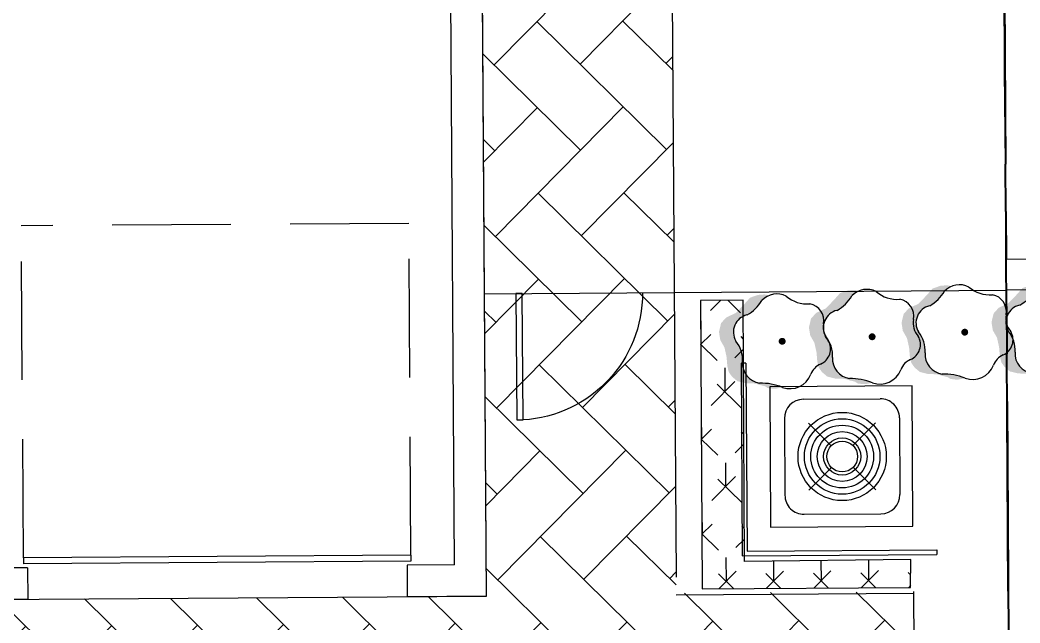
# Model space of a CAD drawing. Header units: feet. Extents: x 919634 to 928945, y 707022 to 708026.
# Drawn here: x 920451.3 to 920472.37, y 707523.07 to 707535.79 of the extents above; entities that cross this region are included whole.
import ezdxf

# ---------------------------------------------------------------- set-up
doc = ezdxf.new("R2010")
doc.units = ezdxf.units.FT
doc.header["$LTSCALE"] = 20
doc.header["$MEASUREMENT"] = 0
doc.linetypes.add('Site Plan$0$HIDDEN2', pattern=[0.1875, 0.125, -0.0625])
doc.linetypes.add('Site Plan$0$PHANTOM2', pattern=[1.25, 0.625, -0.125, 0.125, -0.125, 0.125, -0.125])
for name, color, linetype in [('-u-site-xref', 7, 'Continuous'), ('Site Plan$0$-u-site-bldg_interior', 252, 'Continuous'), ('Site Plan$0$-u-site-fence', 4, 'Site Plan$0$FENCELINE1'), ('Site Plan$0$A-DOOR-EXT_WINDOWS', 253, 'Continuous'), ('Site Plan$0$A-HVAC-EXT', 253, 'Continuous'), ('Site Plan$0$SP-BLDG-ROOF ABOVE', 4, 'Site Plan$0$HIDDEN2'), ('Site Plan$0$SP-LOT PAVERS', 254, 'Continuous'), ('x-RL TH6-LP Block$0$L-002', 253, 'Continuous'), ('x-RL TH6-LP Block$0$LK-SHRB-035M', 253, 'Continuous'), ('x-RL TH6-LP Block$0$LK-SHRB-TRNK', 253, 'Continuous'), ('x-RL TH6-LP Block$0$LP-PATT-SHAR', 253, 'Continuous'), ('x-RL TH6-LP Block$0$LP-SHAR-BRDR-CONT', 253, 'Continuous'), ('x-RL TH6-LP Block$0$LP-SHRB', 253, 'Continuous')]:
    doc.layers.add(name, color=color, linetype=linetype)
for name, color, linetype, lineweight in [('Site Plan$0$SP-LOT LINES', 252, 'Site Plan$0$PHANTOM2', 40), ('Site Plan$0$SP-SIDEWALK', 2, 'Continuous', 25), ('SP-BUILDING-FOOTPRINT', 1, 'Continuous', 25)]:
    doc.layers.add(name, color=color, linetype=linetype, lineweight=lineweight)
doc.layers.add('x-RL TH6-LP Block$0$LK-SHRB-SHAD', color=253, linetype='Continuous', plot=False)
doc.layers.get('-u-site-xref').off()
doc.linetypes.add('Site Plan$0$FENCELINE1', pattern='A,0.25,-0.1,[133,ltypeshp.shx,S=0.1,R=0,X=-0.1,Y=0],-0.1,1', length=1.45)

# ---------------------------------------------------------------- blocks, each defined once
blk = doc.blocks.new('Site Plan$0$A$C11AE1C12')
at = {"layer": 'Site Plan$0$A-HVAC-EXT'}
for p, q in [((44.00000011394877, 44.54105635897122), (1.139487721957266e-07, 44.54105635897122)), ((1.139487721957266e-07, 44.54105635897122), (1.139487721957266e-07, 2.501133167243097e-06)), ((44.00000011394877, 2.501133167243097e-06), (44.00000011394877, 44.54105635897122)), ((34.00000011394877, 40.00000250113317), (10.00000011394877, 40.00000250113317)), ((4.000000113948772, 34.00000250113317), (4.000000113948772, 10.00000250113317)), ((18.5977306969362, 25.40227191814392), (11.52666288505861, 32.47333973002787)), ((25.40226953096135, 25.40227191814392), (32.47333734284621, 32.47333973002787)), ((40.00000011394877, 34.00000250113317), (40.00000011394877, 10.00000250113317)), ((11.52666288505861, 11.52666527223846), (18.5977306969362, 18.59773308412241)), ((32.47333734284621, 11.52666527223846), (25.40226953096135, 18.59773308412241)), ((34.00000011394877, 4.000002501133167), (10.00000011394877, 4.000002501133167)), ((1.139487721957266e-07, 2.501133167243097e-06), (44.00000011394877, 2.501133167243097e-06))]:
    blk.add_line(p, q, dxfattribs=at)
for radius in [13.81153555240985, 11.81153555240985, 9.81153555240985, 7.81153555240985, 5.81153555240985, 4.81153555240985]:
    blk.add_circle((22.00000011394877, 22.00000250113317), radius, dxfattribs=at)
for centre, start, end in [((10.00000011394877, 34.00000250113317), 90, 180), ((34.00000011394877, 34.00000250113317), 0, 90), ((10.00000011394877, 10.00000250113317), 180, 270), ((34.00000011394877, 10.00000250113317), 270, 0)]:
    blk.add_arc(centre, 6, start, end, dxfattribs=at)
blk = doc.blocks.new('Site Plan$0$A$C05C92244')
at = {"layer": 'Site Plan$0$A-DOOR-EXT_WINDOWS'}
blk.add_lwpolyline([(32.00389335552609, 32.04769828175449), (32.00389335552609, 0.04381521808500111), (30.40369920234298, 0.04381521808500111), (30.40369920234298, 32.04769828175449)], close=True, dxfattribs=at)
blk.add_arc((32.07979910527501, 32.07980389018303), 32.07980487913881, 180.0573418751565, 267.0050566959838, dxfattribs=at)
blk = doc.blocks.new('Site Plan')
at = {"layer": 'Site Plan$0$SP-LOT PAVERS'}
h = blk.add_hatch(dxfattribs=at)
h.set_pattern_fill('AR-HBONE', color=256, scale=0.32, angle=-89.58178215075662)
h.set_pattern_definition([(315.4182178492434, (4.999891299521551, 0.0329695928376168), (1.810145136983853, 0.01321298806884015), [3.84, -1.28]), (45.41821784924338, (5.911570362129707, -0.8654964817005141), (1.810145136983853, 0.01321298806884), [3.84, -1.28])])
h.paths.add_polyline_path([(920470.123947991, 707523.7336559321), (920470.2544560039, 707503.7340414271), (920451.2548605248, 707503.6100590647), (920451.1246747758, 707523.570314048), (920461.1245246998, 707523.635568333), (920460.9922571497, 707543.8851363609), (920471.6587608678, 707543.9547409129), (920471.6870372839, 707539.6215401548), (920465.0205611553, 707539.5780378886), (920465.1241669917, 707523.701029729)])
at = {"layer": 'Site Plan$0$-u-site-bldg_interior'}
for p, q in [((920460.4535219684, 707524.2978705476, 1.216385633745747e-07), (920460.3492043144, 707540.2741063369, 1.216385633745747e-07)), ((920461.1245246998, 707523.635568333, 1.216385633745747e-07), (920461.0158567874, 707540.2784565951, 1.216385633745747e-07)), ((920459.5355153624, 707524.5002178402, 1.216385633745747e-07), (920451.3690225687, 707524.4469271756, 1.216385633745747e-07)), ((920459.5355153624, 707524.5002178402, 1.216385633745747e-07), (920459.5363310358, 707524.3752205016, 1.216385633745747e-07)), ((920451.3690225687, 707524.4469271756, 1.216385633745747e-07), (920451.3698382422, 707524.321929837, 1.216385633745747e-07)), ((920459.5363310358, 707524.3752205016, 1.216385633745747e-07), (920451.3698382422, 707524.321929837, 1.216385633745747e-07)), ((920460.4535219684, 707524.2978705476, 1.216385633745747e-07), (920459.453543259, 707524.2913451601, 1.216385633745747e-07)), ((920459.453543259, 707524.2913451601, 1.216385633745747e-07), (920459.4578935173, 707523.6246926872, 1.216385633745747e-07)), ((920451.4537135835, 707524.23914206, 1.216385633745747e-07), (920450.453734874, 707524.2326166725, 1.216385633745747e-07)), ((920451.4537135835, 707524.23914206, 1.216385633745747e-07), (920451.4580638418, 707523.5724895871, 1.216385633745747e-07)), ((920451.4580638418, 707523.5724895871, 1.216385633745747e-07), (920450.124758896, 707523.5637890705, 1.216385633745747e-07)), ((920461.1245246998, 707523.635568333, 1.216385633745747e-07), (920459.4578935173, 707523.6246926872, 1.216385633745747e-07))]:
    blk.add_line(p, q, dxfattribs=at)
at = {"layer": 'Site Plan$0$-u-site-fence', "ltscale": 0.15}
for p, q in [((920472.082627881, 707530.087440037, 1.216385674786611e-07), (920472.0436875514, 707536.0724096332, 1.216385674786611e-07)), ((920461.0828418727, 707530.0156570025, 1.216385646680687e-07), (920472.0825288148, 707530.0874357504, 1.216385646680687e-07))]:
    blk.add_line(p, q, dxfattribs=at)
at = {"layer": 'Site Plan$0$-u-site-fence', "ltscale": 0.15, "elevation": 1.216385674786611e-07}
blk.add_lwpolyline([(920483.0823876063, 707530.1547651248), (920472.0825928837, 707530.087448748)], dxfattribs=at)
at = {"layer": 'Site Plan$0$SP-BLDG-ROOF ABOVE'}
for p, q in [((920459.4898376499, 707531.5000688062, 1.216385633745747e-07), (920451.3233448563, 707531.4467781417, 1.216385633745747e-07)), ((920459.5355153624, 707524.5002178402, 1.216385633745747e-07), (920459.4898376499, 707531.5000688062, 1.216385633745747e-07)), ((920459.5355817991, 707524.5002585917, 1.216385633745747e-07), (920459.4899040866, 707531.5001095578, 1.216385633745747e-07)), ((920451.3690225687, 707524.4469271756, 1.216385633745747e-07), (920451.3233448563, 707531.4467781417, 1.216385633745747e-07))]:
    blk.add_line(p, q, dxfattribs=at)
at = {"layer": 'Site Plan$0$SP-BLDG-ROOF ABOVE', "elevation": 1.216385674786611e-07}
blk.add_lwpolyline([(920472.078339383, 707530.7465646475), (920483.0779926974, 707530.8183431759)], dxfattribs=at)
at = {"layer": 'Site Plan$0$SP-LOT LINES', "ltscale": 0.4, "elevation": 1.216385674786611e-07}
for points in [[(920471.6410269977, 707597.7450908888), (920493.6405586052, 707597.8886494138), (920494.2539450304, 707503.8906507272), (920472.2544134229, 707503.7470922022)], [(920449.6414953902, 707597.6015323638), (920471.6410269977, 707597.7450908888), (920472.2544134229, 707503.7470922022), (920450.2548818154, 707503.6035336772)]]:
    blk.add_lwpolyline(points, close=True, dxfattribs=at)
at = {"layer": 'Site Plan$0$SP-LOT LINES', "ltscale": 0.4, "elevation": -0.0002835567941336491}
blk.add_lwpolyline([(920471.6364631478, 707597.7441779556), (920472.2562885035, 707503.7466747839)], dxfattribs=at)
at = {"layer": 'Site Plan$0$SP-SIDEWALK'}
for p, q in [((920465.0205611553, 707539.5780378886, 1.216385633745747e-07), (920465.1219427006, 707524.0418897589, 1.216385674786611e-07)), ((920466.59243498, 707528.5513725725, 1.216385676412733e-07), (920466.4924371091, 707528.5507200338, 1.216385676412733e-07)), ((920466.4924371091, 707528.5507200338, 1.216385676412733e-07), (920466.5189520593, 707524.4874539505, 1.216385676412733e-07)), ((920466.59243498, 707528.5513725725, 1.216385676412733e-07), (920466.6182973915, 707524.58810436, 1.216385676412733e-07)), ((920466.5189520593, 707524.4874539505, 1.216385676412733e-07), (920470.6189217594, 707524.5142084111, 1.216385676412733e-07)), ((920466.6182973915, 707524.58810436, 1.216385676412733e-07), (920470.6182692206, 707524.614206282, 1.216385676412733e-07)), ((920470.6182692206, 707524.614206282, 1.216385676412733e-07), (920470.6189217594, 707524.5142084111, 1.216385676412733e-07)), ((920470.1242048349, 707523.6942960607, 1.216385667222318e-07), (920465.1244238357, 707523.6616698577, 1.216385667222318e-07)), ((920470.123948254, 707523.7336156159, 1.216385674786611e-07), (920470.254456004, 707503.7340414271, 1.216385674786611e-07))]:
    blk.add_line(p, q, dxfattribs=at)
at = {"layer": 'Site Plan$0$-u-site-fence', "xscale": -0.08333333333333331, "yscale": 0.08333333333333331, "zscale": 0.08333333333333333, "rotation": 0.3738798169185653}
blk.add_blockref('Site Plan$0$A$C05C92244', (920464.43361464, 707527.3668241746, 1.216385633745747e-07), dxfattribs=at)
at = {"layer": 'Site Plan$0$A-HVAC-EXT', "extrusion": (0, 0, -1), "xscale": -0.06735359270068556, "yscale": 0.06735359270068556, "zscale": -0.06735359270068556, "rotation": 269.6261201830814}
blk.add_blockref('Site Plan$0$A$C11AE1C12', (-920470.1149603493, 707525.1109325645, -1.216385676412733e-07), dxfattribs=at)
blk = doc.blocks.new('x-RL TH6-LP Block$0$SHRUB-LRG-003')
at = {"layer": 'x-RL TH6-LP Block$0$LK-SHRB-SHAD'}
blk.add_hatch(color=256, dxfattribs=at).paths.add_polyline_path([(0.5823448908860502, 0.3294315330898989), (0.5474295743357604, 0.3798421583341067), (0.4893238386986631, 0.4296183674934504), (0.400550371658305, 0.4519936910694149), (0.3208870769566605, 0.4544816724315837), (0.2860343821121365, 0.4594576421304382), (0.2561606452339937, 0.4694095780408851), (0.2486922110144558, 0.4718975594030503), (0.1889447372581845, 0.4868254650123554), (0.1590710003800417, 0.5067293333459943), (0.11923935302916, 0.511705303044856), (0.1018130083369986, 0.5141932878942725), (0.07193927145885759, 0.5141932878942725), (0.007212845196280071, 0.5017533671343983), (0.08312134347994338, 0.472746950344888, 0.0648646510172338), (0.2481422112722598, 0.4529773142842117, -0.006063235190741959), (0.2533806476452352, 0.4520754065480297), (0.2561606452339902, 0.4519936910694149), (0.2585664089195543, 0.4510528702587173, -0.1298769770943451), (0.3586502616521212, 0.400835352371999), (0.368187158527018, 0.3947700604561533), (0.4129977638442224, 0.342522399541739), (0.4175474829881125, 0.3167561325976109, -0.1111018158062776), (0.4322477985017148, 0.2216692041627049, 0.003608637105293954), (0.431885593835192, 0.2171288508789928), (0.4421116295042538, 0.1115232379830715, 0.01201918114312195), (0.4464416540740839, 0.0969859283029848), (0.4827031480732327, 0.02903643405529621), (0.4970634082651255, 0.001177367000945395, 0.007063647914282343), (0.5026189744786382, -0.00579533988766201, -0.04880061465009704), (0.518194794484776, -0.03981776106626), (0.5250242771372431, -0.05306703459047668), (0.5250242771372431, -0.06513047457167076, -0.09793779078480093), (0.5250242771372431, -0.1396888812866095), (0.5250242771372431, -0.1575623564192981), (0.5158012560104854, -0.1715592789416718, -0.1076578746823846), (0.4707952584374393, -0.2398607012645968), (0.4578083691614321, -0.2595696968859471), (0.370676634780164, -0.2919134859794639), (0.2686080374199129, -0.3665530000769373), (0.2138395216300193, -0.4511444535721196), (0.1441341374010587, -0.5009041296371031), (0.1864552610050332, -0.51085606554755), (0.258650126947229, -0.5058800993359576), (0.344995822146057, -0.4763531505789693), (0.4105082821309782, -0.4038727588693121), (0.5001294927654047, -0.3118173578003578), (0.6071770480920389, -0.2620576782481194), (0.6619994876735564, -0.2016774924870717), (0.6854234018013692, -0.1064774068995753), (0.6719034798147039, -0.01823526064753622), (0.6270928744974942, 0.06138022314879166), (0.6046875718388893, 0.1658755449776095), (0.597219137619355, 0.2629069157454111)])
at = {"layer": 'x-RL TH6-LP Block$0$LK-SHRB-035M'}
for centre, radius, start, end in [((-0.08377323303944628, 0.2740128446012911), 0.2410148314504328, 69.66030257962692, 159.1136661743777), ((0.2415069132607339, 1.096206151856169), 0.643263060235758, 247.94846777484, 270.5910199691075), ((0.2135752346658641, 0.2365424991404126), 0.219177793304975, 356.1089469460938, 80.92588036899473), ((-0.4874905437243253, 0.4274506444509889), 0.1908777990837059, 291.9961274456699, 339.2865678889345), ((-0.344252865652015, 0.08553475810634126), 0.1798612492954901, 113.5090499786346, 209.6004086586038), ((0.7466102499786107, 0.1943064552262719), 0.315551059145618, 175.025396269356, 219.3558172424028), ((-0.6576237495174588, -0.1441039940954916), 0.2108728950657779, 348.5773534052316, 41.88863027199043), ((0.3365289680545622, -0.1024096779291419), 0.1921463519017287, 283.2700858267119, 30.18650749245084), ((-0.2650016799213013, -0.2198436052661243), 0.189005064244361, 169.6436695143775, 258.5100727003759), ((0.5861506970211963, -0.6644766057150449), 0.4288702278534303, 119.0130174089596, 149.3178692318652), ((-0.2765590912944358, -0.7487424786725079), 0.3446705058437789, 48.53128869969252, 94.3414469668017), ((0.05444515316131593, -0.2900011770142932), 0.2252759235935523, 242.8610345167374, 316.301893373953)]:
    blk.add_arc(centre, radius, start, end, dxfattribs=at)
at = {"layer": 'x-RL TH6-LP Block$0$LK-SHRB-TRNK', "const_width": 0.0375}
blk.add_lwpolyline([(-0.01875000000000071, 0, 1), (0.01875000000000071, 0, 1)], format="xyb", close=True, dxfattribs=at)
blk = doc.blocks.new('x-RL TH6-LP Block', base_point=(1241.69948305884, -21.8293156442694))
at = {"layer": 'x-RL TH6-LP Block$0$LP-PATT-SHAR'}
h = blk.add_hatch(dxfattribs=at)
h.set_pattern_fill('LAFX-A435-CHAINLINK', color=256, scale=10, pattern_type=2)
h.set_pattern_definition([(45, (1297.085487132592, 46.94415478660792), (0, 10.0000000000064), [0.7071099999999999, -13.4350288425]), (45, (1295.085487132592, 46.94415478660792), (0, 10.0000000000064), [0.7071099999999999, -13.4350288425]), (45, (1297.085487132592, 48.94415478660792), (0, 10.0000000000064), [0.7071099999999999, -13.4350288425]), (45, (1296.585487132592, 49.94415478660792), (0, 10.0000000000064), [0.7071099999999999, -13.4350288425]), (45, (1293.085487132592, 46.94415478660792), (0, 10.0000000000064), [0.7071099999999999, -13.4350288425]), (45, (1295.085487132592, 48.94415478660792), (0, 10.0000000000064), [0.7071099999999999, -13.4350288425]), (45, (1297.085487132592, 50.94415478660792), (0, 10.0000000000064), [0.7071099999999999, -13.4350288425]), (45, (1295.585487132592, 49.94415478660792), (0, 10.0000000000064), [0.7071099999999999, -13.4350288425]), (45, (1296.585487132592, 51.94415478660792), (0, 10.0000000000064), [0.7071099999999999, -13.4350288425]), (45, (1294.585487132592, 49.94415478660792), (0, 10.0000000000064), [0.7071099999999999, -13.4350288425]), (45, (1293.085487132592, 48.94415478660792), (0, 10.0000000000064), [0.7071099999999999, -13.4350288425]), (45, (1295.085487132592, 50.94415478660792), (0, 10.0000000000064), [0.7071099999999999, -13.4350288425]), (45, (1297.085487132592, 52.94415478660792), (0, 10.0000000000064), [0.7071099999999999, -13.4350288425]), (45, (1293.585487132592, 49.94415478660792), (0, 10.0000000000064), [0.7071099999999999, -13.4350288425]), (45, (1295.585487132592, 51.94415478660792), (0, 10.0000000000064), [0.7071099999999999, -13.4350288425]), (45, (1294.585487132592, 51.94415478660792), (0, 10.0000000000064), [0.7071099999999999, -13.4350288425]), (45, (1296.585487132592, 53.94415478660792), (0, 10.0000000000064), [0.7071099999999999, -13.4350288425]), (45, (1293.085487132592, 50.94415478660792), (0, 10.0000000000064), [0.7071099999999999, -13.4350288425]), (45, (1295.085487132592, 52.94415478660792), (0, 10.0000000000064), [0.7071099999999999, -13.4350288425]), (45, (1293.585487132592, 51.94415478660792), (0, 10.0000000000064), [0.7071099999999999, -13.4350288425]), (45, (1295.585487132592, 53.94415478660792), (0, 10.0000000000064), [0.7071099999999999, -13.4350288425]), (45, (1296.585487132592, 55.94415478660792), (0, 10.0000000000064), [0.7071099999999999, -13.4350288425]), (45, (1294.585487132592, 53.94415478660792), (0, 10.0000000000064), [0.7071099999999999, -13.4350288425]), (45, (1293.085487132592, 52.94415478660792), (0, 10.0000000000064), [0.7071099999999999, -13.4350288425]), (45, (1293.585487132592, 53.94415478660792), (0, 10.0000000000064), [0.7071099999999999, -13.4350288425]), (45, (1295.585487132592, 55.94415478660792), (0, 10.0000000000064), [0.7071099999999999, -13.4350288425]), (45, (1294.585487132592, 55.94415478660792), (0, 10.0000000000064), [0.7071099999999999, -13.4350288425]), (45, (1293.085487132592, 54.94415478660792), (0, 10.0000000000064), [0.7071099999999999, -13.4350288425]), (45, (1293.585487132592, 55.94415478660792), (0, 10.0000000000064), [0.7071099999999999, -13.4350288425]), (45, (1292.085487132592, 54.94415478660792), (0, 10.0000000000064), [0.7071099999999999, -13.4350288425]), (45, (1296.585487132592, 47.94415478660792), (0, 10.0000000000064), [0.7071099999999999, -13.4350288425]), (45, (1295.585487132592, 47.94415478660792), (0, 10.0000000000064), [0.7071099999999999, -13.4350288425]), (45, (1294.585487132592, 47.94415478660792), (0, 10.0000000000064), [0.7071099999999999, -13.4350288425]), (45, (1293.585487132592, 47.94415478660792), (0, 10.0000000000064), [0.7071099999999999, -13.4350288425]), (45, (1292.085487132592, 46.94415478660792), (0, 10.0000000000064), [0.7071099999999999, -13.4350288425]), (45, (1291.085487132592, 46.94415478660792), (0, 10.0000000000064), [0.7071099999999999, -13.4350288425]), (45, (1292.085487132592, 48.94415478660792), (0, 10.0000000000064), [0.7071099999999999, -13.4350288425]), (45, (1290.085487132592, 46.94415478660792), (0, 10.0000000000064), [0.7071099999999999, -13.4350288425]), (45, (1292.585487132592, 49.94415478660792), (0, 10.0000000000064), [0.7071099999999999, -13.4350288425]), (45, (1291.085487132592, 48.94415478660792), (0, 10.0000000000064), [0.7071099999999999, -13.4350288425]), (45, (1289.085487132592, 46.94415478660792), (0, 10.0000000000064), [0.7071099999999999, -13.4350288425]), (45, (1291.585487132592, 49.94415478660792), (0, 10.0000000000064), [0.7071099999999999, -13.4350288425]), (45, (1292.085487132592, 50.94415478660792), (0, 10.0000000000064), [0.7071099999999999, -13.4350288425]), (45, (1290.085487132592, 48.94415478660792), (0, 10.0000000000064), [0.7071099999999999, -13.4350288425]), (45, (1288.085487132592, 46.94415478660792), (0, 10.0000000000064), [0.7071099999999999, -13.4350288425]), (45, (1292.585487132592, 51.94415478660792), (0, 10.0000000000064), [0.7071099999999999, -13.4350288425]), (45, (1290.585487132592, 49.94415478660792), (0, 10.0000000000064), [0.7071099999999999, -13.4350288425]), (45, (1291.085487132592, 50.94415478660792), (0, 10.0000000000064), [0.7071099999999999, -13.4350288425]), (45, (1289.085487132592, 48.94415478660792), (0, 10.0000000000064), [0.7071099999999999, -13.4350288425]), (45, (1291.585487132592, 51.94415478660792), (0, 10.0000000000064), [0.7071099999999999, -13.4350288425]), (45, (1289.585487132592, 49.94415478660792), (0, 10.0000000000064), [0.7071099999999999, -13.4350288425]), (45, (1292.085487132592, 52.94415478660792), (0, 10.0000000000064), [0.7071099999999999, -13.4350288425]), (45, (1290.085487132592, 50.94415478660792), (0, 10.0000000000064), [0.7071099999999999, -13.4350288425]), (45, (1288.085487132592, 48.94415478660792), (0, 10.0000000000064), [0.7071099999999999, -13.4350288425]), (45, (1292.585487132592, 53.94415478660792), (0, 10.0000000000064), [0.7071099999999999, -13.4350288425]), (45, (1290.585487132592, 51.94415478660792), (0, 10.0000000000064), [0.7071099999999999, -13.4350288425]), (45, (1288.585487132592, 49.94415478660792), (0, 10.0000000000064), [0.7071099999999999, -13.4350288425]), (45, (1291.085487132592, 52.94415478660792), (0, 10.0000000000064), [0.7071099999999999, -13.4350288425]), (45, (1289.085487132592, 50.94415478660792), (0, 10.0000000000064), [0.7071099999999999, -13.4350288425]), (45, (1291.585487132592, 53.94415478660792), (0, 10.0000000000064), [0.7071099999999999, -13.4350288425]), (45, (1289.585487132592, 51.94415478660792), (0, 10.0000000000064), [0.7071099999999999, -13.4350288425]), (45, (1287.585487132592, 49.94415478660792), (0, 10.0000000000064), [0.7071099999999999, -13.4350288425]), (45, (1290.085487132592, 52.94415478660792), (0, 10.0000000000064), [0.7071099999999999, -13.4350288425]), (45, (1288.085487132592, 50.94415478660792), (0, 10.0000000000064), [0.7071099999999999, -13.4350288425]), (45, (1292.585487132592, 55.94415478660792), (0, 10.0000000000064), [0.7071099999999999, -13.4350288425]), (45, (1290.585487132592, 53.94415478660792), (0, 10.0000000000064), [0.7071099999999999, -13.4350288425]), (45, (1288.585487132592, 51.94415478660792), (0, 10.0000000000064), [0.7071099999999999, -13.4350288425]), (45, (1289.085487132592, 52.94415478660792), (0, 10.0000000000064), [0.7071099999999999, -13.4350288425]), (45, (1291.585487132592, 55.94415478660792), (0, 10.0000000000064), [0.7071099999999999, -13.4350288425]), (45, (1289.585487132592, 53.94415478660792), (0, 10.0000000000064), [0.7071099999999999, -13.4350288425]), (45, (1287.585487132592, 51.94415478660792), (0, 10.0000000000064), [0.7071099999999999, -13.4350288425]), (45, (1288.085487132592, 52.94415478660792), (0, 10.0000000000064), [0.7071099999999999, -13.4350288425]), (45, (1290.585487132592, 55.94415478660792), (0, 10.0000000000064), [0.7071099999999999, -13.4350288425]), (45, (1288.585487132592, 53.94415478660792), (0, 10.0000000000064), [0.7071099999999999, -13.4350288425]), (45, (1289.085487132592, 54.94415478660792), (0, 10.0000000000064), [0.7071099999999999, -13.4350288425]), (45, (1289.585487132592, 55.94415478660792), (0, 10.0000000000064), [0.7071099999999999, -13.4350288425]), (45, (1287.585487132592, 53.94415478660792), (0, 10.0000000000064), [0.7071099999999999, -13.4350288425]), (45, (1288.085487132592, 54.94415478660792), (0, 10.0000000000064), [0.7071099999999999, -13.4350288425]), (45, (1288.585487132592, 55.94415478660792), (0, 10.0000000000064), [0.7071099999999999, -13.4350288425]), (45, (1287.585487132592, 55.94415478660792), (0, 10.0000000000064), [0.7071099999999999, -13.4350288425]), (45, (1292.585487132592, 47.94415478660792), (0, 10.0000000000064), [0.7071099999999999, -13.4350288425]), (45, (1291.585487132592, 47.94415478660792), (0, 10.0000000000064), [0.7071099999999999, -13.4350288425]), (45, (1290.585487132592, 47.94415478660792), (0, 10.0000000000064), [0.7071099999999999, -13.4350288425]), (45, (1289.585487132592, 47.94415478660792), (0, 10.0000000000064), [0.7071099999999999, -13.4350288425]), (45, (1288.585487132592, 47.94415478660792), (0, 10.0000000000064), [0.7071099999999999, -13.4350288425]), (45, (1287.585487132592, 47.94415478660792), (0, 10.0000000000064), [0.7071099999999999, -13.4350288425]), (45, (1296.085487132592, 46.94415478660792), (0, 10.0000000000064), [0.7071099999999999, -13.4350288425]), (45, (1296.085487132592, 48.94415478660792), (0, 10.0000000000064), [0.7071099999999999, -13.4350288425]), (45, (1294.085487132592, 46.94415478660792), (0, 10.0000000000064), [0.7071099999999999, -13.4350288425]), (45, (1296.085487132592, 50.94415478660792), (0, 10.0000000000064), [0.7071099999999999, -13.4350288425]), (45, (1294.085487132592, 48.94415478660792), (0, 10.0000000000064), [0.7071099999999999, -13.4350288425]), (45, (1296.085487132592, 52.94415478660792), (0, 10.0000000000064), [0.7071099999999999, -13.4350288425]), (45, (1294.085487132592, 50.94415478660792), (0, 10.0000000000064), [0.7071099999999999, -13.4350288425]), (45, (1297.085487132592, 54.94415478660792), (0, 10.0000000000064), [0.7071099999999999, -13.4350288425]), (45, (1296.085487132592, 54.94415478660792), (0, 10.0000000000064), [0.7071099999999999, -13.4350288425]), (45, (1294.085487132592, 52.94415478660792), (0, 10.0000000000064), [0.7071099999999999, -13.4350288425]), (45, (1295.085487132592, 54.94415478660792), (0, 10.0000000000064), [0.7071099999999999, -13.4350288425]), (45, (1294.085487132592, 54.94415478660792), (0, 10.0000000000064), [0.7071099999999999, -13.4350288425]), (45, (1291.085487132592, 54.94415478660792), (0, 10.0000000000064), [0.7071099999999999, -13.4350288425]), (45, (1290.085487132592, 54.94415478660792), (0, 10.0000000000064), [0.7071099999999999, -13.4350288425]), (90, (1297.585487132592, 55.44415478660792), (-10, 6.123233995736766e-16), [0.5, -9.5]), (90, (1297.585487132592, 47.44415478660792), (-10, 6.123233995736766e-16), [0.5, -9.5]), (90, (1297.585487132592, 49.44415478660792), (-10, 6.123233995736766e-16), [0.5, -9.5]), (90, (1297.585487132592, 51.44415478660792), (-10, 6.123233995736766e-16), [0.5, -9.5]), (90, (1297.585487132592, 53.44415478660792), (-10, 6.123233995736766e-16), [0.5, -9.5]), (90, (1297.085487132592, 48.44415478660792), (-10, 6.123233995736766e-16), [0.5, -9.5]), (90, (1297.085487132592, 50.44415478660792), (-10, 6.123233995736766e-16), [0.5, -9.5]), (90, (1297.085487132592, 52.44415478660792), (-10, 6.123233995736766e-16), [0.5, -9.5]), (90, (1297.085487132592, 54.44415478660792), (-10, 6.123233995736766e-16), [0.5, -9.5]), (90, (1297.085487132592, 56.44415478660792), (-10, 6.123233995736766e-16), [0.5, -9.5]), (90, (1296.585487132592, 47.44415478660792), (-10, 6.123233995736766e-16), [0.5, -9.5]), (90, (1296.585487132592, 49.44415478660792), (-10, 6.123233995736766e-16), [0.5, -9.5]), (90, (1296.585487132592, 51.44415478660792), (-10, 6.123233995736766e-16), [0.5, -9.5]), (90, (1296.585487132592, 53.44415478660792), (-10, 6.123233995736766e-16), [0.5, -9.5]), (90, (1296.585487132592, 55.44415478660792), (-10, 6.123233995736766e-16), [0.5, -9.5]), (90, (1296.585487132592, 47.44415478660792), (-10, 6.123233995736766e-16), [0.5, -9.5]), (90, (1296.585487132592, 49.44415478660792), (-10, 6.123233995736766e-16), [0.5, -9.5]), (90, (1296.585487132592, 51.44415478660792), (-10, 6.123233995736766e-16), [0.5, -9.5]), (90, (1296.585487132592, 53.44415478660792), (-10, 6.123233995736766e-16), [0.5, -9.5]), (90, (1296.585487132592, 55.44415478660792), (-10, 6.123233995736766e-16), [0.5, -9.5]), (90, (1296.085487132592, 48.44415478660792), (-10, 6.123233995736766e-16), [0.5, -9.5]), (90, (1296.085487132592, 50.44415478660792), (-10, 6.123233995736766e-16), [0.5, -9.5]), (90, (1296.085487132592, 52.44415478660792), (-10, 6.123233995736766e-16), [0.5, -9.5]), (90, (1296.085487132592, 54.44415478660792), (-10, 6.123233995736766e-16), [0.5, -9.5]), (90, (1296.085487132592, 56.44415478660792), (-10, 6.123233995736766e-16), [0.5, -9.5]), (90, (1295.585487132592, 47.44415478660792), (-10, 6.123233995736766e-16), [0.5, -9.5]), (90, (1295.585487132592, 47.44415478660792), (-10, 6.123233995736766e-16), [0.5, -9.5]), (90, (1295.585487132592, 49.44415478660792), (-10, 6.123233995736766e-16), [0.5, -9.5]), (90, (1295.585487132592, 49.44415478660792), (-10, 6.123233995736766e-16), [0.5, -9.5]), (90, (1295.585487132592, 51.44415478660792), (-10, 6.123233995736766e-16), [0.5, -9.5]), (90, (1295.585487132592, 51.44415478660792), (-10, 6.123233995736766e-16), [0.5, -9.5]), (90, (1295.585487132592, 53.44415478660792), (-10, 6.123233995736766e-16), [0.5, -9.5]), (90, (1295.585487132592, 53.44415478660792), (-10, 6.123233995736766e-16), [0.5, -9.5]), (90, (1295.585487132592, 55.44415478660792), (-10, 6.123233995736766e-16), [0.5, -9.5]), (90, (1295.585487132592, 55.44415478660792), (-10, 6.123233995736766e-16), [0.5, -9.5]), (90, (1295.085487132592, 48.44415478660792), (-10, 6.123233995736766e-16), [0.5, -9.5]), (90, (1295.085487132592, 50.44415478660792), (-10, 6.123233995736766e-16), [0.5, -9.5]), (90, (1295.085487132592, 52.44415478660792), (-10, 6.123233995736766e-16), [0.5, -9.5]), (90, (1295.085487132592, 54.44415478660792), (-10, 6.123233995736766e-16), [0.5, -9.5]), (90, (1295.085487132592, 56.44415478660792), (-10, 6.123233995736766e-16), [0.5, -9.5]), (90, (1294.585487132592, 47.44415478660792), (-10, 6.123233995736766e-16), [0.5, -9.5]), (90, (1294.585487132592, 47.44415478660792), (-10, 6.123233995736766e-16), [0.5, -9.5]), (90, (1294.585487132592, 49.44415478660792), (-10, 6.123233995736766e-16), [0.5, -9.5]), (90, (1294.585487132592, 49.44415478660792), (-10, 6.123233995736766e-16), [0.5, -9.5]), (90, (1294.585487132592, 51.44415478660792), (-10, 6.123233995736766e-16), [0.5, -9.5]), (90, (1294.585487132592, 51.44415478660792), (-10, 6.123233995736766e-16), [0.5, -9.5]), (90, (1294.585487132592, 53.44415478660792), (-10, 6.123233995736766e-16), [0.5, -9.5]), (90, (1294.585487132592, 53.44415478660792), (-10, 6.123233995736766e-16), [0.5, -9.5]), (90, (1294.585487132592, 55.44415478660792), (-10, 6.123233995736766e-16), [0.5, -9.5]), (90, (1294.585487132592, 55.44415478660792), (-10, 6.123233995736766e-16), [0.5, -9.5]), (90, (1294.085487132592, 48.44415478660792), (-10, 6.123233995736766e-16), [0.5, -9.5]), (90, (1294.085487132592, 50.44415478660792), (-10, 6.123233995736766e-16), [0.5, -9.5]), (90, (1294.085487132592, 52.44415478660792), (-10, 6.123233995736766e-16), [0.5, -9.5]), (90, (1294.085487132592, 54.44415478660792), (-10, 6.123233995736766e-16), [0.5, -9.5]), (90, (1294.085487132592, 56.44415478660792), (-10, 6.123233995736766e-16), [0.5, -9.5]), (90, (1293.585487132592, 47.44415478660792), (-10, 6.123233995736766e-16), [0.5, -9.5]), (90, (1293.585487132592, 47.44415478660792), (-10, 6.123233995736766e-16), [0.5, -9.5]), (90, (1293.585487132592, 49.44415478660792), (-10, 6.123233995736766e-16), [0.5, -9.5]), (90, (1293.585487132592, 49.44415478660792), (-10, 6.123233995736766e-16), [0.5, -9.5]), (90, (1293.585487132592, 51.44415478660792), (-10, 6.123233995736766e-16), [0.5, -9.5]), (90, (1293.585487132592, 51.44415478660792), (-10, 6.123233995736766e-16), [0.5, -9.5]), (90, (1293.585487132592, 53.44415478660792), (-10, 6.123233995736766e-16), [0.5, -9.5]), (90, (1293.585487132592, 53.44415478660792), (-10, 6.123233995736766e-16), [0.5, -9.5]), (90, (1293.585487132592, 55.44415478660792), (-10, 6.123233995736766e-16), [0.5, -9.5]), (90, (1293.585487132592, 55.44415478660792), (-10, 6.123233995736766e-16), [0.5, -9.5]), (90, (1293.085487132592, 48.44415478660792), (-10, 6.123233995736766e-16), [0.5, -9.5]), (90, (1293.085487132592, 50.44415478660792), (-10, 6.123233995736766e-16), [0.5, -9.5]), (90, (1293.085487132592, 52.44415478660792), (-10, 6.123233995736766e-16), [0.5, -9.5]), (90, (1293.085487132592, 54.44415478660792), (-10, 6.123233995736766e-16), [0.5, -9.5]), (90, (1293.085487132592, 56.44415478660792), (-10, 6.123233995736766e-16), [0.5, -9.5]), (90, (1292.585487132592, 47.44415478660792), (-10, 6.123233995736766e-16), [0.5, -9.5]), (90, (1292.585487132592, 49.44415478660792), (-10, 6.123233995736766e-16), [0.5, -9.5]), (90, (1292.585487132592, 51.44415478660792), (-10, 6.123233995736766e-16), [0.5, -9.5]), (90, (1292.585487132592, 53.44415478660792), (-10, 6.123233995736766e-16), [0.5, -9.5]), (90, (1292.585487132592, 55.44415478660792), (-10, 6.123233995736766e-16), [0.5, -9.5]), (90, (1292.585487132592, 47.44415478660792), (-10, 6.123233995736766e-16), [0.5, -9.5]), (90, (1292.585487132592, 49.44415478660792), (-10, 6.123233995736766e-16), [0.5, -9.5]), (90, (1292.585487132592, 51.44415478660792), (-10, 6.123233995736766e-16), [0.5, -9.5]), (90, (1292.585487132592, 53.44415478660792), (-10, 6.123233995736766e-16), [0.5, -9.5]), (90, (1292.585487132592, 55.44415478660792), (-10, 6.123233995736766e-16), [0.5, -9.5]), (90, (1292.085487132592, 48.44415478660792), (-10, 6.123233995736766e-16), [0.5, -9.5]), (90, (1292.085487132592, 50.44415478660792), (-10, 6.123233995736766e-16), [0.5, -9.5]), (90, (1292.085487132592, 52.44415478660792), (-10, 6.123233995736766e-16), [0.5, -9.5]), (90, (1292.085487132592, 54.44415478660792), (-10, 6.123233995736766e-16), [0.5, -9.5]), (90, (1292.085487132592, 56.44415478660792), (-10, 6.123233995736766e-16), [0.5, -9.5]), (90, (1291.585487132592, 47.44415478660792), (-10, 6.123233995736766e-16), [0.5, -9.5]), (90, (1291.585487132592, 49.44415478660792), (-10, 6.123233995736766e-16), [0.5, -9.5]), (90, (1291.585487132592, 51.44415478660792), (-10, 6.123233995736766e-16), [0.5, -9.5]), (90, (1291.585487132592, 53.44415478660792), (-10, 6.123233995736766e-16), [0.5, -9.5]), (90, (1291.585487132592, 55.44415478660792), (-10, 6.123233995736766e-16), [0.5, -9.5]), (90, (1291.585487132592, 47.44415478660792), (-10, 6.123233995736766e-16), [0.5, -9.5]), (90, (1291.585487132592, 49.44415478660792), (-10, 6.123233995736766e-16), [0.5, -9.5]), (90, (1291.585487132592, 51.44415478660792), (-10, 6.123233995736766e-16), [0.5, -9.5]), (90, (1291.585487132592, 53.44415478660792), (-10, 6.123233995736766e-16), [0.5, -9.5]), (90, (1291.585487132592, 55.44415478660792), (-10, 6.123233995736766e-16), [0.5, -9.5]), (90, (1291.085487132592, 48.44415478660792), (-10, 6.123233995736766e-16), [0.5, -9.5]), (90, (1291.085487132592, 50.44415478660792), (-10, 6.123233995736766e-16), [0.5, -9.5]), (90, (1291.085487132592, 52.44415478660792), (-10, 6.123233995736766e-16), [0.5, -9.5]), (90, (1291.085487132592, 54.44415478660792), (-10, 6.123233995736766e-16), [0.5, -9.5]), (90, (1291.085487132592, 56.44415478660792), (-10, 6.123233995736766e-16), [0.5, -9.5]), (90, (1290.585487132592, 47.44415478660792), (-10, 6.123233995736766e-16), [0.5, -9.5]), (90, (1290.585487132592, 47.44415478660792), (-10, 6.123233995736766e-16), [0.5, -9.5]), (90, (1290.585487132592, 49.44415478660792), (-10, 6.123233995736766e-16), [0.5, -9.5]), (90, (1290.585487132592, 49.44415478660792), (-10, 6.123233995736766e-16), [0.5, -9.5]), (90, (1290.585487132592, 51.44415478660792), (-10, 6.123233995736766e-16), [0.5, -9.5]), (90, (1290.585487132592, 51.44415478660792), (-10, 6.123233995736766e-16), [0.5, -9.5]), (90, (1290.585487132592, 53.44415478660792), (-10, 6.123233995736766e-16), [0.5, -9.5]), (90, (1290.585487132592, 53.44415478660792), (-10, 6.123233995736766e-16), [0.5, -9.5]), (90, (1290.585487132592, 55.44415478660792), (-10, 6.123233995736766e-16), [0.5, -9.5]), (90, (1290.585487132592, 55.44415478660792), (-10, 6.123233995736766e-16), [0.5, -9.5]), (90, (1290.085487132592, 48.44415478660792), (-10, 6.123233995736766e-16), [0.5, -9.5]), (90, (1290.085487132592, 50.44415478660792), (-10, 6.123233995736766e-16), [0.5, -9.5]), (90, (1290.085487132592, 52.44415478660792), (-10, 6.123233995736766e-16), [0.5, -9.5]), (90, (1290.085487132592, 54.44415478660792), (-10, 6.123233995736766e-16), [0.5, -9.5]), (90, (1290.085487132592, 56.44415478660792), (-10, 6.123233995736766e-16), [0.5, -9.5]), (90, (1289.585487132592, 47.44415478660792), (-10, 6.123233995736766e-16), [0.5, -9.5]), (90, (1289.585487132592, 47.44415478660792), (-10, 6.123233995736766e-16), [0.5, -9.5]), (90, (1289.585487132592, 49.44415478660792), (-10, 6.123233995736766e-16), [0.5, -9.5]), (90, (1289.585487132592, 49.44415478660792), (-10, 6.123233995736766e-16), [0.5, -9.5]), (90, (1289.585487132592, 51.44415478660792), (-10, 6.123233995736766e-16), [0.5, -9.5]), (90, (1289.585487132592, 51.44415478660792), (-10, 6.123233995736766e-16), [0.5, -9.5]), (90, (1289.585487132592, 53.44415478660792), (-10, 6.123233995736766e-16), [0.5, -9.5]), (90, (1289.585487132592, 53.44415478660792), (-10, 6.123233995736766e-16), [0.5, -9.5]), (90, (1289.585487132592, 55.44415478660792), (-10, 6.123233995736766e-16), [0.5, -9.5]), (90, (1289.585487132592, 55.44415478660792), (-10, 6.123233995736766e-16), [0.5, -9.5]), (90, (1289.085487132592, 48.44415478660792), (-10, 6.123233995736766e-16), [0.5, -9.5]), (90, (1289.085487132592, 50.44415478660792), (-10, 6.123233995736766e-16), [0.5, -9.5]), (90, (1289.085487132592, 52.44415478660792), (-10, 6.123233995736766e-16), [0.5, -9.5]), (90, (1289.085487132592, 54.44415478660792), (-10, 6.123233995736766e-16), [0.5, -9.5]), (90, (1289.085487132592, 56.44415478660792), (-10, 6.123233995736766e-16), [0.5, -9.5]), (90, (1288.585487132592, 47.44415478660792), (-10, 6.123233995736766e-16), [0.5, -9.5]), (90, (1288.585487132592, 47.44415478660792), (-10, 6.123233995736766e-16), [0.5, -9.5]), (90, (1288.585487132592, 49.44415478660792), (-10, 6.123233995736766e-16), [0.5, -9.5]), (90, (1288.585487132592, 49.44415478660792), (-10, 6.123233995736766e-16), [0.5, -9.5]), (90, (1288.585487132592, 51.44415478660792), (-10, 6.123233995736766e-16), [0.5, -9.5]), (90, (1288.585487132592, 51.44415478660792), (-10, 6.123233995736766e-16), [0.5, -9.5]), (90, (1288.585487132592, 53.44415478660792), (-10, 6.123233995736766e-16), [0.5, -9.5]), (90, (1288.585487132592, 53.44415478660792), (-10, 6.123233995736766e-16), [0.5, -9.5]), (90, (1288.585487132592, 55.44415478660792), (-10, 6.123233995736766e-16), [0.5, -9.5]), (90, (1288.585487132592, 55.44415478660792), (-10, 6.123233995736766e-16), [0.5, -9.5]), (90, (1288.085487132592, 48.44415478660792), (-10, 6.123233995736766e-16), [0.5, -9.5]), (90, (1288.085487132592, 50.44415478660792), (-10, 6.123233995736766e-16), [0.5, -9.5]), (90, (1288.085487132592, 52.44415478660792), (-10, 6.123233995736766e-16), [0.5, -9.5]), (90, (1288.085487132592, 54.44415478660792), (-10, 6.123233995736766e-16), [0.5, -9.5]), (90, (1288.085487132592, 56.44415478660792), (-10, 6.123233995736766e-16), [0.5, -9.5]), (90, (1287.585487132592, 47.44415478660792), (-10, 6.123233995736766e-16), [0.5, -9.5]), (90, (1287.585487132592, 49.44415478660792), (-10, 6.123233995736766e-16), [0.5, -9.5]), (90, (1287.585487132592, 51.44415478660792), (-10, 6.123233995736766e-16), [0.5, -9.5]), (90, (1287.585487132592, 53.44415478660792), (-10, 6.123233995736766e-16), [0.5, -9.5]), (90, (1287.585487132592, 55.44415478660792), (-10, 6.123233995736766e-16), [0.5, -9.5]), (135, (1297.585487132592, 55.94415478660792), (-10.0000000000064, 1.110223024625157e-15), [0.7071099999999999, -13.4350288425]), (135, (1296.585487132592, 55.94415478660792), (-10.0000000000064, 1.110223024625157e-15), [0.7071099999999999, -13.4350288425]), (135, (1295.585487132592, 55.94415478660792), (-10.0000000000064, 1.110223024625157e-15), [0.7071099999999999, -13.4350288425]), (135, (1294.585487132592, 55.94415478660792), (-10.0000000000064, 1.110223024625157e-15), [0.7071099999999999, -13.4350288425]), (135, (1295.085487132592, 52.94415478660792), (-10.0000000000064, 1.110223024625157e-15), [0.7071099999999999, -13.4350288425]), (135, (1295.085487132592, 50.94415478660792), (-10.0000000000064, 1.110223024625157e-15), [0.7071099999999999, -13.4350288425]), (135, (1295.085487132592, 48.94415478660792), (-10.0000000000064, 1.110223024625157e-15), [0.7071099999999999, -13.4350288425]), (135, (1295.085487132592, 46.94415478660792), (-10.0000000000064, 1.110223024625157e-15), [0.7071099999999999, -13.4350288425]), (135, (1292.585487132592, 47.94415478660792), (-10.0000000000064, 1.110223024625157e-15), [0.7071099999999999, -13.4350288425]), (135, (1291.585487132592, 47.94415478660792), (-10.0000000000064, 1.110223024625157e-15), [0.7071099999999999, -13.4350288425]), (135, (1290.585487132592, 47.94415478660792), (-10.0000000000064, 1.110223024625157e-15), [0.7071099999999999, -13.4350288425]), (135, (1293.085487132592, 54.94415478660792), (-10.0000000000064, 1.110223024625157e-15), [0.7071099999999999, -13.4350288425]), (135, (1292.085487132592, 54.94415478660792), (-10.0000000000064, 1.110223024625157e-15), [0.7071099999999999, -13.4350288425]), (135, (1293.085487132592, 52.94415478660792), (-10.0000000000064, 1.110223024625157e-15), [0.7071099999999999, -13.4350288425]), (135, (1291.085487132592, 54.94415478660792), (-10.0000000000064, 1.110223024625157e-15), [0.7071099999999999, -13.4350288425]), (135, (1292.085487132592, 52.94415478660792), (-10.0000000000064, 1.110223024625157e-15), [0.7071099999999999, -13.4350288425]), (135, (1290.085487132592, 54.94415478660792), (-10.0000000000064, 1.110223024625157e-15), [0.7071099999999999, -13.4350288425]), (135, (1293.085487132592, 50.94415478660792), (-10.0000000000064, 1.110223024625157e-15), [0.7071099999999999, -13.4350288425]), (135, (1291.085487132592, 52.94415478660792), (-10.0000000000064, 1.110223024625157e-15), [0.7071099999999999, -13.4350288425]), (135, (1289.085487132592, 54.94415478660792), (-10.0000000000064, 1.110223024625157e-15), [0.7071099999999999, -13.4350288425]), (135, (1292.085487132592, 50.94415478660792), (-10.0000000000064, 1.110223024625157e-15), [0.7071099999999999, -13.4350288425]), (135, (1290.085487132592, 52.94415478660792), (-10.0000000000064, 1.110223024625157e-15), [0.7071099999999999, -13.4350288425]), (135, (1288.085487132592, 54.94415478660792), (-10.0000000000064, 1.110223024625157e-15), [0.7071099999999999, -13.4350288425]), (135, (1293.085487132592, 48.94415478660792), (-10.0000000000064, 1.110223024625157e-15), [0.7071099999999999, -13.4350288425]), (135, (1291.085487132592, 50.94415478660792), (-10.0000000000064, 1.110223024625157e-15), [0.7071099999999999, -13.4350288425]), (135, (1289.085487132592, 52.94415478660792), (-10.0000000000064, 1.110223024625157e-15), [0.7071099999999999, -13.4350288425]), (135, (1292.085487132592, 48.94415478660792), (-10.0000000000064, 1.110223024625157e-15), [0.7071099999999999, -13.4350288425]), (135, (1290.085487132592, 50.94415478660792), (-10.0000000000064, 1.110223024625157e-15), [0.7071099999999999, -13.4350288425]), (135, (1288.085487132592, 52.94415478660792), (-10.0000000000064, 1.110223024625157e-15), [0.7071099999999999, -13.4350288425]), (135, (1293.085487132592, 46.94415478660792), (-10.0000000000064, 1.110223024625157e-15), [0.7071099999999999, -13.4350288425]), (135, (1291.085487132592, 48.94415478660792), (-10.0000000000064, 1.110223024625157e-15), [0.7071099999999999, -13.4350288425]), (135, (1289.085487132592, 50.94415478660792), (-10.0000000000064, 1.110223024625157e-15), [0.7071099999999999, -13.4350288425]), (135, (1292.085487132592, 46.94415478660792), (-10.0000000000064, 1.110223024625157e-15), [0.7071099999999999, -13.4350288425]), (135, (1290.085487132592, 48.94415478660792), (-10.0000000000064, 1.110223024625157e-15), [0.7071099999999999, -13.4350288425]), (135, (1288.085487132592, 50.94415478660792), (-10.0000000000064, 1.110223024625157e-15), [0.7071099999999999, -13.4350288425]), (135, (1291.085487132592, 46.94415478660792), (-10.0000000000064, 1.110223024625157e-15), [0.7071099999999999, -13.4350288425]), (135, (1289.085487132592, 48.94415478660792), (-10.0000000000064, 1.110223024625157e-15), [0.7071099999999999, -13.4350288425]), (135, (1290.085487132592, 46.94415478660792), (-10.0000000000064, 1.110223024625157e-15), [0.7071099999999999, -13.4350288425]), (135, (1288.085487132592, 48.94415478660792), (-10.0000000000064, 1.110223024625157e-15), [0.7071099999999999, -13.4350288425]), (135, (1289.085487132592, 46.94415478660792), (-10.0000000000064, 1.110223024625157e-15), [0.7071099999999999, -13.4350288425]), (135, (1288.085487132592, 46.94415478660792), (-10.0000000000064, 1.110223024625157e-15), [0.7071099999999999, -13.4350288425]), (135, (1297.085487132592, 54.94415478660792), (-10.0000000000064, 1.110223024625157e-15), [0.7071099999999999, -13.4350288425]), (135, (1297.585487132592, 53.94415478660792), (-10.0000000000064, 1.110223024625157e-15), [0.7071099999999999, -13.4350288425]), (135, (1296.085487132592, 54.94415478660792), (-10.0000000000064, 1.110223024625157e-15), [0.7071099999999999, -13.4350288425]), (135, (1296.585487132592, 53.94415478660792), (-10.0000000000064, 1.110223024625157e-15), [0.7071099999999999, -13.4350288425]), (135, (1297.085487132592, 52.94415478660792), (-10.0000000000064, 1.110223024625157e-15), [0.7071099999999999, -13.4350288425]), (135, (1295.085487132592, 54.94415478660792), (-10.0000000000064, 1.110223024625157e-15), [0.7071099999999999, -13.4350288425]), (135, (1297.585487132592, 51.94415478660792), (-10.0000000000064, 1.110223024625157e-15), [0.7071099999999999, -13.4350288425]), (135, (1295.585487132592, 53.94415478660792), (-10.0000000000064, 1.110223024625157e-15), [0.7071099999999999, -13.4350288425]), (135, (1293.585487132592, 55.94415478660792), (-10.0000000000064, 1.110223024625157e-15), [0.7071099999999999, -13.4350288425]), (135, (1296.085487132592, 52.94415478660792), (-10.0000000000064, 1.110223024625157e-15), [0.7071099999999999, -13.4350288425]), (135, (1294.085487132592, 54.94415478660792), (-10.0000000000064, 1.110223024625157e-15), [0.7071099999999999, -13.4350288425]), (135, (1296.585487132592, 51.94415478660792), (-10.0000000000064, 1.110223024625157e-15), [0.7071099999999999, -13.4350288425]), (135, (1294.585487132592, 53.94415478660792), (-10.0000000000064, 1.110223024625157e-15), [0.7071099999999999, -13.4350288425]), (135, (1292.585487132592, 55.94415478660792), (-10.0000000000064, 1.110223024625157e-15), [0.7071099999999999, -13.4350288425]), (135, (1297.085487132592, 50.94415478660792), (-10.0000000000064, 1.110223024625157e-15), [0.7071099999999999, -13.4350288425]), (135, (1297.585487132592, 49.94415478660792), (-10.0000000000064, 1.110223024625157e-15), [0.7071099999999999, -13.4350288425]), (135, (1295.585487132592, 51.94415478660792), (-10.0000000000064, 1.110223024625157e-15), [0.7071099999999999, -13.4350288425]), (135, (1293.585487132592, 53.94415478660792), (-10.0000000000064, 1.110223024625157e-15), [0.7071099999999999, -13.4350288425]), (135, (1291.585487132592, 55.94415478660792), (-10.0000000000064, 1.110223024625157e-15), [0.7071099999999999, -13.4350288425]), (135, (1296.085487132592, 50.94415478660792), (-10.0000000000064, 1.110223024625157e-15), [0.7071099999999999, -13.4350288425]), (135, (1294.085487132592, 52.94415478660792), (-10.0000000000064, 1.110223024625157e-15), [0.7071099999999999, -13.4350288425]), (135, (1296.585487132592, 49.94415478660792), (-10.0000000000064, 1.110223024625157e-15), [0.7071099999999999, -13.4350288425]), (135, (1294.585487132592, 51.94415478660792), (-10.0000000000064, 1.110223024625157e-15), [0.7071099999999999, -13.4350288425]), (135, (1292.585487132592, 53.94415478660792), (-10.0000000000064, 1.110223024625157e-15), [0.7071099999999999, -13.4350288425]), (135, (1290.585487132592, 55.94415478660792), (-10.0000000000064, 1.110223024625157e-15), [0.7071099999999999, -13.4350288425]), (135, (1297.085487132592, 48.94415478660792), (-10.0000000000064, 1.110223024625157e-15), [0.7071099999999999, -13.4350288425]), (135, (1297.585487132592, 47.94415478660792), (-10.0000000000064, 1.110223024625157e-15), [0.7071099999999999, -13.4350288425]), (135, (1295.585487132592, 49.94415478660792), (-10.0000000000064, 1.110223024625157e-15), [0.7071099999999999, -13.4350288425]), (135, (1293.585487132592, 51.94415478660792), (-10.0000000000064, 1.110223024625157e-15), [0.7071099999999999, -13.4350288425]), (135, (1291.585487132592, 53.94415478660792), (-10.0000000000064, 1.110223024625157e-15), [0.7071099999999999, -13.4350288425]), (135, (1289.585487132592, 55.94415478660792), (-10.0000000000064, 1.110223024625157e-15), [0.7071099999999999, -13.4350288425]), (135, (1296.085487132592, 48.94415478660792), (-10.0000000000064, 1.110223024625157e-15), [0.7071099999999999, -13.4350288425]), (135, (1294.085487132592, 50.94415478660792), (-10.0000000000064, 1.110223024625157e-15), [0.7071099999999999, -13.4350288425]), (135, (1294.585487132592, 49.94415478660792), (-10.0000000000064, 1.110223024625157e-15), [0.7071099999999999, -13.4350288425]), (135, (1296.585487132592, 47.94415478660792), (-10.0000000000064, 1.110223024625157e-15), [0.7071099999999999, -13.4350288425]), (135, (1292.585487132592, 51.94415478660792), (-10.0000000000064, 1.110223024625157e-15), [0.7071099999999999, -13.4350288425]), (135, (1290.585487132592, 53.94415478660792), (-10.0000000000064, 1.110223024625157e-15), [0.7071099999999999, -13.4350288425]), (135, (1288.585487132592, 55.94415478660792), (-10.0000000000064, 1.110223024625157e-15), [0.7071099999999999, -13.4350288425]), (135, (1297.085487132592, 46.94415478660792), (-10.0000000000064, 1.110223024625157e-15), [0.7071099999999999, -13.4350288425]), (135, (1293.585487132592, 49.94415478660792), (-10.0000000000064, 1.110223024625157e-15), [0.7071099999999999, -13.4350288425]), (135, (1295.585487132592, 47.94415478660792), (-10.0000000000064, 1.110223024625157e-15), [0.7071099999999999, -13.4350288425]), (135, (1289.585487132592, 53.94415478660792), (-10.0000000000064, 1.110223024625157e-15), [0.7071099999999999, -13.4350288425]), (135, (1291.585487132592, 51.94415478660792), (-10.0000000000064, 1.110223024625157e-15), [0.7071099999999999, -13.4350288425]), (135, (1296.085487132592, 46.94415478660792), (-10.0000000000064, 1.110223024625157e-15), [0.7071099999999999, -13.4350288425]), (135, (1294.085487132592, 48.94415478660792), (-10.0000000000064, 1.110223024625157e-15), [0.7071099999999999, -13.4350288425]), (135, (1294.585487132592, 47.94415478660792), (-10.0000000000064, 1.110223024625157e-15), [0.7071099999999999, -13.4350288425]), (135, (1292.585487132592, 49.94415478660792), (-10.0000000000064, 1.110223024625157e-15), [0.7071099999999999, -13.4350288425]), (135, (1288.585487132592, 53.94415478660792), (-10.0000000000064, 1.110223024625157e-15), [0.7071099999999999, -13.4350288425]), (135, (1290.585487132592, 51.94415478660792), (-10.0000000000064, 1.110223024625157e-15), [0.7071099999999999, -13.4350288425]), (135, (1293.585487132592, 47.94415478660792), (-10.0000000000064, 1.110223024625157e-15), [0.7071099999999999, -13.4350288425]), (135, (1291.585487132592, 49.94415478660792), (-10.0000000000064, 1.110223024625157e-15), [0.7071099999999999, -13.4350288425]), (135, (1289.585487132592, 51.94415478660792), (-10.0000000000064, 1.110223024625157e-15), [0.7071099999999999, -13.4350288425]), (135, (1294.085487132592, 46.94415478660792), (-10.0000000000064, 1.110223024625157e-15), [0.7071099999999999, -13.4350288425]), (135, (1290.585487132592, 49.94415478660792), (-10.0000000000064, 1.110223024625157e-15), [0.7071099999999999, -13.4350288425]), (135, (1288.585487132592, 51.94415478660792), (-10.0000000000064, 1.110223024625157e-15), [0.7071099999999999, -13.4350288425]), (135, (1289.585487132592, 49.94415478660792), (-10.0000000000064, 1.110223024625157e-15), [0.7071099999999999, -13.4350288425]), (135, (1288.585487132592, 49.94415478660792), (-10.0000000000064, 1.110223024625157e-15), [0.7071099999999999, -13.4350288425]), (135, (1289.585487132592, 47.94415478660792), (-10.0000000000064, 1.110223024625157e-15), [0.7071099999999999, -13.4350288425]), (135, (1288.585487132592, 47.94415478660792), (-10.0000000000064, 1.110223024625157e-15), [0.7071099999999999, -13.4350288425])])
h.paths.add_polyline_path([(1292.483124244529, 45.99904723918635), (1292.481932795306, 52.08108168731976), (1288.091918006588, 52.0801198022307), (1288.085487132592, 51.49289176248546), (1291.58987801492, 51.50685513528131), (1291.582911684797, 45.99933543940178)])
at = {"layer": 'x-RL TH6-LP Block$0$L-002'}
blk.add_lwpolyline([(1292.483124244529, 45.99904723918635), (1292.481932795306, 52.08108168731976), (1288.091918006588, 52.0801198022307), (1288.085487132592, 51.49289176248546), (1291.58987801492, 51.50685513528131), (1291.582911684797, 45.99933543940178)], close=True, dxfattribs=at)
at = {"layer": 'x-RL TH6-LP Block$0$LP-SHAR-BRDR-CONT'}
blk.add_lwpolyline([(1292.483124244529, 45.99904723918635), (1292.481932795306, 52.08108168731976), (1288.091918006588, 52.0801198022307), (1288.085487132592, 51.49289176248546), (1291.58987801492, 51.50685513528131), (1291.582911684797, 45.99933543940178)], close=True, dxfattribs=at)
at = {"layer": 'x-RL TH6-LP Block$0$LP-SHRB', "xscale": 1.941173180313067, "yscale": 1.941173180313067, "zscale": 1.941173180313067}
for p in [(1290.764737508658, 46.87199058755484), (1285.019774037579, 46.7046748964565), (1286.916205347041, 46.7046748964565), (1288.868306199196, 46.78833274202022)]:
    blk.add_blockref('x-RL TH6-LP Block$0$SHRUB-LRG-003', p, dxfattribs=at)

msp = doc.modelspace()

# ---------------------------------------------------------------- block references
at = {"layer": '-u-site-xref'}
msp.add_blockref('Site Plan', (0, 0), dxfattribs=at)

# ---------------------------------------------------------------- next in the draw order: linework, layer by layer
at = {"layer": 'SP-BUILDING-FOOTPRINT', "elevation": 1.216385674786611e-07}
msp.add_lwpolyline([(920405.8435794772, 707515.397363713), (920417.1766075699, 707515.4713176874), (920417.044596775, 707535.7208873907), (920428.3776246642, 707535.7948413638), (920428.3261580808, 707543.6719728678), (920438.9927261013, 707543.7415778395), (920439.1248010473, 707523.4920085547), (920461.1244605491, 707523.6355679143), (920460.9922571497, 707543.8851363609), (920471.6587608678, 707543.9547409129), (920471.7102130292, 707536.0699883188), (920483.0431906307, 707536.1515629595), (920483.1753297277, 707515.9019940937), (920494.5085508323, 707515.9759493276), (920494.4377947279, 707526.8090051115), (920505.1042342955, 707526.8786091625), (920504.9720951986, 707547.1281780285), (920516.305187798, 707547.2021324239), (920516.0952878334, 707579.3681142438)], dxfattribs=at)

# ---------------------------------------------------------------- next in the draw order: block references
at = {"layer": '-u-site-xref', "rotation": 180.3750210479411}
msp.add_blockref('x-RL TH6-LP Block', (920515.97342309, 707598.0333671992, -1.747168954701352e-05), dxfattribs=at)

doc.saveas('drawing.dxf')
